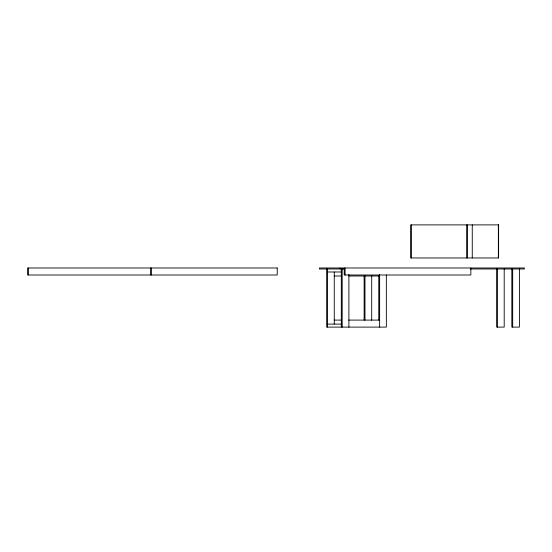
<?xml version="1.0" encoding="UTF-8"?>
<svg xmlns="http://www.w3.org/2000/svg" width="552" height="552" viewBox="0 0 552 552"><rect width="100%" height="100%" fill="white"/><g stroke="black" fill="none" stroke-linecap="round" stroke-linejoin="round"><path stroke-width="0.83" d="M344.696 268.983L319.394 268.983L319.394 267.982L524.4 267.982L524.4 268.983L470.159 268.983M327.536 271.991L341.315 271.991M334.25 276L341.088 276M348.76 276L379.624 276M334.25 320.091L341.088 320.091M348.76 320.091L379.624 320.091M327.536 324.1L341.819 324.1M519.411 268.983L519.411 327.108L511.828 327.108L511.828 268.983M512.691 268.983L512.691 327.108M504.204 268.983L504.204 327.108L496.621 327.108L496.621 268.983M498.346 224.892L498.346 257.963M497.476 268.983L497.476 327.108M472.264 224.892L472.264 257.963M470.842 267.982L470.842 275L344.207 275L344.207 267.982M467.123 224.892L467.123 257.963M466.957 224.892L466.957 257.963M411.323 224.892L411.323 257.963M386.345 274.965L386.345 327.108L326.68 327.108L326.68 268.983M379.624 274.441L379.624 327.108M378.762 276L378.762 320.091M371.703 275.434L371.703 320.215M364.982 276L364.982 320.091M364.12 276L364.12 320.091M348.898 274.441L348.898 327.108M345.069 267.982L345.069 275M342.178 268.983L342.178 327.108M341.315 268.983L341.315 327.108M340.06 267.982L340.06 268.983M334.257 271.991L334.257 323.989M327.536 268.983L327.536 327.108M151.448 267.982L151.448 275M150.586 267.982L150.586 275M28.462 267.982L28.462 275M498.615 224.892L410.688 224.892L410.688 257.963L498.615 257.963L498.615 224.892M277.221 267.982L27.6 267.982L27.6 275L277.221 275L277.221 267.982"/></g></svg>
